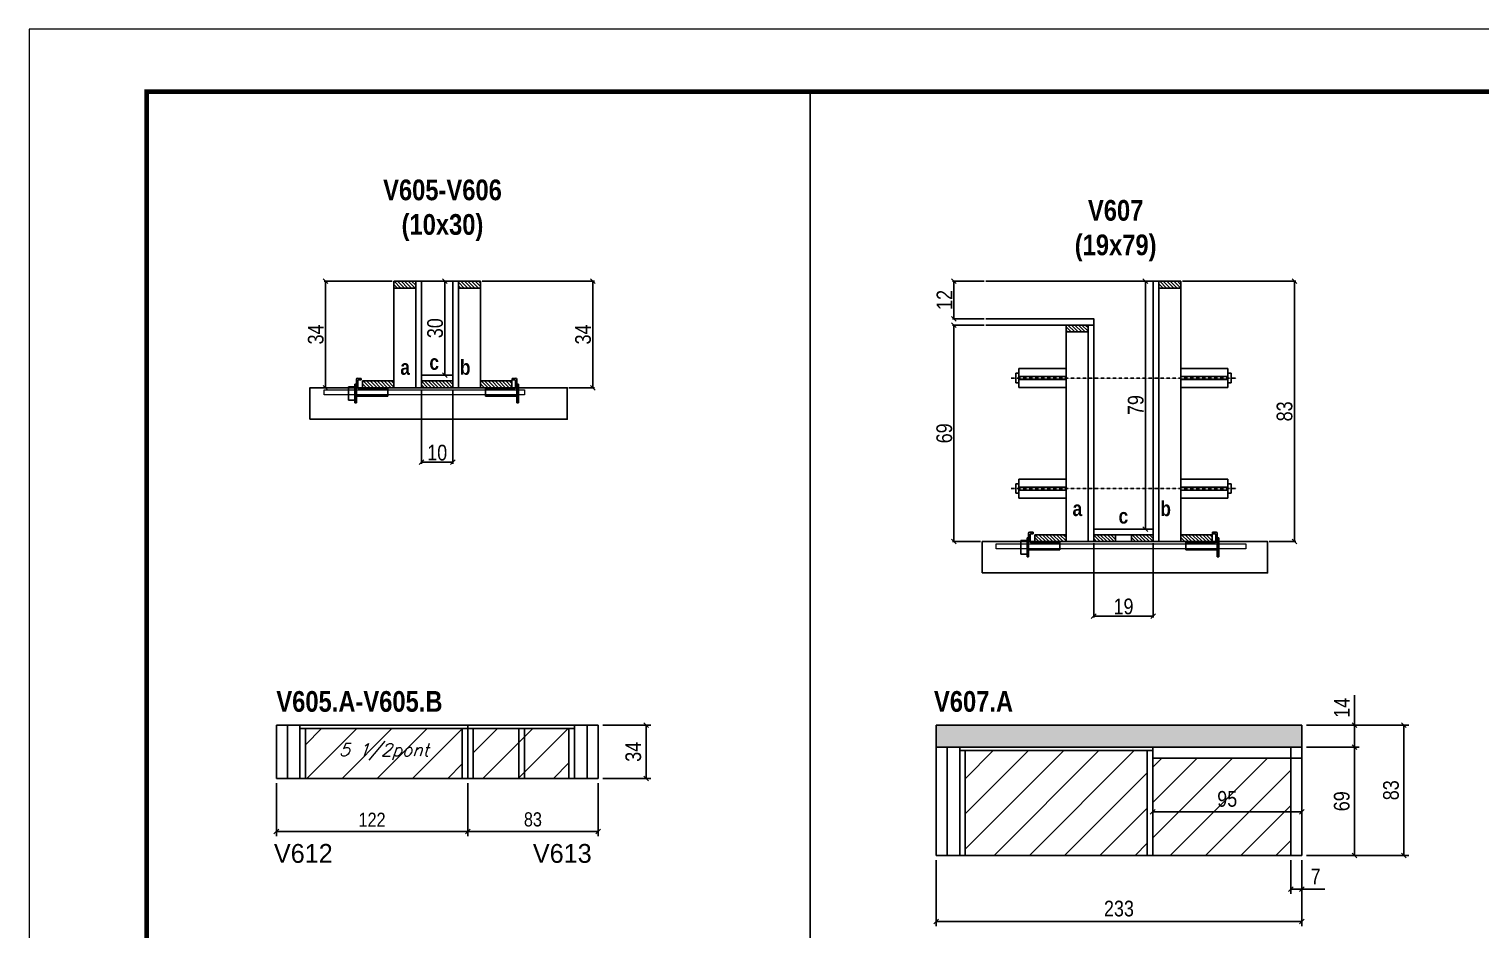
# Model space of a CAD drawing. Extents: x 13154 to 22413, y 1253 to 30260.
# Drawn here: x 14753 to 15678, y 26998 to 27572 of the extents above; entities that cross this region are included whole.
import ezdxf

# ---------------------------------------------------------------- set-up
doc = ezdxf.new("R2010")
doc.units = 0
doc.linetypes.add('DASHED', pattern=[0.75, 0.5, -0.25])
doc.linetypes.add('HIDDEN', pattern=[0.375, 0.25, -0.125])
for name, color, linetype in [('5', 5, 'Continuous'), ('barrote', 251, 'Continuous'), ('COTA', 241, 'Continuous'), ('detalhes', 4, 'Continuous'), ('NOMENCLATURA', 7, 'Continuous'), ('Painéis', 200, 'Continuous'), ('presilha', 1, 'Continuous'), ('SARR_2.2x10', 60, 'Continuous'), ('SARR_2.2x7', 40, 'Continuous'), ('SARR_3.5x7', 81, 'Continuous'), ('TENSOR', 3, 'Continuous'), ('texto', 7, 'Continuous')]:
    doc.layers.add(name, color=color, linetype=linetype)
for name, color, linetype, lineweight in [('CONCRETO', 251, 'Continuous', 25), ('Folhas', 255, 'Continuous', 9), ('Hachura', 251, 'Continuous', 9), ('SARRAFO DE PRESSAO', 251, 'DASHED', 9), ('SCO-___-LAJ', 2, 'Continuous', 0)]:
    doc.layers.add(name, color=color, linetype=linetype, lineweight=lineweight)
doc.styles.add('COTA TECNICA', font='techl___.ttf', dxfattribs={"height": 10})
doc.styles.add('COTA TECNICA 2X', font='techl___.ttf', dxfattribs={"height": 10})
doc.styles.add('COTA TECNICA-50', font='techl___.ttf', dxfattribs={"height": 9})
doc.styles.add('Romans', font='romans.shx')
doc.styles.add('ROMAS860', font='ROMAS860.SHX')
doc.styles.add('TECNICA', font='techb___.ttf', dxfattribs={"height": 10})
doc.dimstyles.new('COTA PAINEL-50', dxfattribs={"dimtxt": 9, "dimasz": 3, "dimexe": 3, "dimexo": 3, "dimgap": 3, "dimtad": 1, "dimdec": 1, "dimzin": 12, "dimdsep": 46, "dimtxsty": 'COTA TECNICA-50', "dimblk1": 'OBLIQUE', "dimblk2": 'OBLIQUE', "dimsah": 1, "dimcen": 0.9, "dimclrd": 4, "dimclre": 4, "dimclrt": 240, "dimadec": 1, "dimazin": 3, "dimtfac": 1, "dimtdec": 1, "dimtmove": 0, "dimatfit": 3, "dimfxl": 1, "dimtolj": 1, "dimtzin": 12, "dimarcsym": 0})
doc.dimstyles.new('PAINEL', dxfattribs={"dimtxt": 10, "dimasz": 3, "dimexe": 3, "dimexo": 3, "dimgap": 3, "dimtad": 1, "dimdec": 1, "dimzin": 12, "dimdsep": 46, "dimtxsty": 'COTA TECNICA', "dimblk1": 'OBLIQUE', "dimblk2": 'OBLIQUE', "dimsah": 1, "dimcen": 0.9, "dimclrd": 4, "dimclre": 4, "dimclrt": 240, "dimadec": 1, "dimazin": 3, "dimtfac": 1, "dimtdec": 1, "dimtmove": 0, "dimatfit": 3, "dimfxl": 1, "dimtolj": 1, "dimtzin": 12, "dimarcsym": 0})
doc.dimstyles.new('SECAO', dxfattribs={"dimscale": 0.333333, "dimtxt": 5, "dimasz": 9, "dimexe": 3, "dimexo": 3, "dimgap": 3, "dimtad": 1, "dimdec": 1, "dimlfac": 0.5, "dimzin": 12, "dimdsep": 46, "dimtxsty": 'COTA TECNICA 2X', "dimblk1": 'OBLIQUE', "dimblk2": 'OBLIQUE', "dimsah": 1, "dimcen": 0.9, "dimclrd": 4, "dimclre": 4, "dimclrt": 240, "dimadec": 1, "dimazin": 3, "dimtfac": 1, "dimtdec": 1, "dimtmove": 0, "dimatfit": 3, "dimfxl": 1, "dimtolj": 1, "dimtzin": 12, "dimarcsym": 0})
pattern_1 = [(135, (48666.9003, -96266.7768), (-1.122532015, -1.122532015), [])]

# ---------------------------------------------------------------- blocks, each defined once
blk = doc.blocks.new('9999999999')
at = {"layer": 'Folhas'}
blk.add_lwpolyline([(98138.98, 34190.21), (99623.98, 34190.21), (99623.98, 35240.21), (98138.98, 35240.21)], close=True, dxfattribs=at)
at = {"layer": 'Folhas', "color": 30, "const_width": 3}
blk.add_lwpolyline([(98213.98, 34230.21), (99583.98, 34230.21), (99583.98, 35200.21), (98213.98, 35200.21)], close=True, dxfattribs=at)
blk = doc.blocks.new('_Oblique')
at = {"color": 0, "linetype": 'ByBlock', "lineweight": -2}
blk.add_line((-0.5, -0.5), (0.5, 0.5), dxfattribs=at)
blk = doc.blocks.new('*D140')
at = {"layer": 'COTA', "color": 4, "lineweight": -2, "transparency": 16777216}
for p, q in [((15002.98, 27342.39), (15002.98, 27294.92)), ((15022.98, 27342.39), (15022.98, 27294.92)), ((15022.98, 27295.92), (15002.98, 27295.92))]:
    blk.add_line(p, q, dxfattribs=at)
at = {"layer": 'Defpoints', "color": 0, "transparency": 16777216}
for p in [(15002.98, 27343.39), (15022.98, 27343.39), (15002.98, 27295.92)]:
    blk.add_point(p, dxfattribs=at)
at = {"layer": 'COTA', "color": 4, "lineweight": -2, "transparency": 16777216, "xscale": 3, "yscale": 3, "zscale": 3, "rotation": 180}
blk.add_blockref('_Oblique', (15002.98, 27295.92), dxfattribs=at)
at = {"layer": 'COTA', "color": 4, "lineweight": -2, "transparency": 16777216, "xscale": 3, "yscale": 3, "zscale": 3}
blk.add_blockref('_Oblique', (15022.98, 27295.92), dxfattribs=at)
at = {"layer": 'COTA', "color": 240, "transparency": 16777216, "insert": (15012.98, 27302.02), "char_height": 10, "attachment_point": 5, "style": 'COTA TECNICA 2X'}
blk.add_mtext('\\A1;10', dxfattribs=at)
blk = doc.blocks.new('PRESILHA METÁLICA 1')
at = {"layer": 'presilha'}
for p, q in [((6, 15.5), (7.5, 15.5)), ((6, -2.5), (6, 15.5)), ((7.5, 10.6), (7.5, 19.9)), ((7.5, 15.5), (7.5, -2.5)), ((12, 21), (8.6, 21)), ((9, 11.6), (9, 18.9)), ((12, 19.5), (9.6, 19.5)), ((12, 21), (12, 19.5)), ((0, 13), (6, 13)), ((0, 13), (0, 0)), ((6, 0), (0, 0)), ((6, 13), (6, 0)), ((37.5, 4.1), (7.5, 4.1)), ((37.5, 11), (9.6, 11)), ((37.5, 11), (37.5, 4.1)), ((7.5, -2.5), (6, -2.5))]:
    blk.add_line(p, q, dxfattribs=at)
for centre, radius, start, end in [((8.6, 19.9), 1.14, 90, 180), ((9.6, 18.9), 0.57, 90, 180), ((9.6, 11.6), 0.57, 180, 270)]:
    blk.add_arc(centre, radius, start, end, dxfattribs=at)
blk = doc.blocks.new('PRESILHA METÁLICA 2')
at = {"layer": 'presilha'}
for p, q in [((-5.2, 23.5), (-5.2, 22)), ((-5.2, 23.5), (-1.9, 23.5)), ((-5.2, 22), (-2.8, 22)), ((-2.2, 14.1), (-2.2, 21.4)), ((0.8, 18), (-0.8, 18)), ((-0.8, 18), (-0.8, 0)), ((-0.8, 14.6), (-0.8, 22.4)), ((0.8, 0), (0.8, 18)), ((-30.8, 13.5), (-30.8, 6.6)), ((-30.8, 13.5), (-2.8, 13.5)), ((-30.8, 6.6), (-0.8, 6.6)), ((-0.8, 0), (0.8, 0))]:
    blk.add_line(p, q, dxfattribs=at)
for centre, radius, start, end in [((-2.8, 21.4), 0.57, 0, 90), ((-2.8, 14.1), 0.57, 270, 0), ((-1.9, 22.4), 1.14, 0, 90)]:
    blk.add_arc(centre, radius, start, end, dxfattribs=at)
blk = doc.blocks.new('*D141')
at = {"layer": 'COTA', "color": 4, "lineweight": -2, "transparency": 16777216}
for p, q in [((15041.58, 27411.39), (15113.2, 27411.39)), ((15112.2, 27343.39), (15112.2, 27411.39)), ((15096.84, 27343.39), (15113.2, 27343.39))]:
    blk.add_line(p, q, dxfattribs=at)
at = {"layer": 'Defpoints', "color": 0, "transparency": 16777216}
for p in [(15040.58, 27411.39), (15112.2, 27411.39), (15095.84, 27343.39)]:
    blk.add_point(p, dxfattribs=at)
at = {"layer": 'COTA', "color": 4, "lineweight": -2, "transparency": 16777216, "xscale": 3, "yscale": 3, "zscale": 3}
for p, rotation in [((15112.2, 27411.39), 90), ((15112.2, 27343.39), 270)]:
    blk.add_blockref('_Oblique', p, dxfattribs=dict(at, rotation=rotation))
at = {"layer": 'COTA', "color": 240, "transparency": 16777216, "insert": (15105.98, 27377.39), "char_height": 10, "attachment_point": 5, "rotation": 90, "style": 'COTA TECNICA 2X'}
blk.add_mtext('\\A1;34', dxfattribs=at)
blk = doc.blocks.new('*D142')
at = {"layer": 'COTA', "color": 4, "lineweight": -2, "transparency": 16777216}
for p, q in [((15021.98, 27411.39), (15016.91, 27411.39)), ((15017.91, 27351.39), (15017.91, 27411.39)), ((15021.98, 27351.39), (15016.91, 27351.39))]:
    blk.add_line(p, q, dxfattribs=at)
at = {"layer": 'Defpoints', "color": 0, "transparency": 16777216}
for p in [(15017.91, 27411.39), (15022.98, 27411.39), (15022.98, 27351.39)]:
    blk.add_point(p, dxfattribs=at)
at = {"layer": 'COTA', "color": 4, "lineweight": -2, "transparency": 16777216, "xscale": 3, "yscale": 3, "zscale": 3}
for p, rotation in [((15017.91, 27411.39), 90), ((15017.91, 27351.39), 270)]:
    blk.add_blockref('_Oblique', p, dxfattribs=dict(at, rotation=rotation))
at = {"layer": 'COTA', "color": 240, "transparency": 16777216, "insert": (15011.69, 27381.39), "char_height": 10, "attachment_point": 5, "rotation": 90, "style": 'COTA TECNICA 2X'}
blk.add_mtext('\\A1;30', dxfattribs=at)
blk = doc.blocks.new('*D143')
at = {"layer": 'COTA', "color": 4, "linetype": 'ByBlock', "lineweight": -2, "transparency": 16777216}
for p, q in [((14910.49, 27091.42), (14910.49, 27057.59)), ((15032.49, 27091.42), (15032.49, 27057.59)), ((14910.49, 27060.59), (15032.49, 27060.59))]:
    blk.add_line(p, q, dxfattribs=at)
at = {"layer": 'Defpoints', "color": 0, "linetype": 'ByBlock', "transparency": 16777216}
for p in [(14910.49, 27094.42), (15032.49, 27094.42), (15032.49, 27060.59)]:
    blk.add_point(p, dxfattribs=at)
at = {"layer": 'COTA', "color": 4, "linetype": 'ByBlock', "lineweight": -2, "transparency": 16777216, "xscale": 3, "yscale": 3, "zscale": 3, "rotation": 180}
blk.add_blockref('_Oblique', (14910.49, 27060.59), dxfattribs=at)
at = {"layer": 'COTA', "color": 4, "linetype": 'ByBlock', "lineweight": -2, "transparency": 16777216, "xscale": 3, "yscale": 3, "zscale": 3}
blk.add_blockref('_Oblique', (15032.49, 27060.59), dxfattribs=at)
at = {"layer": 'COTA', "color": 240, "linetype": 'ByBlock', "transparency": 16777216, "insert": (14971.49, 27068.14), "char_height": 9, "attachment_point": 5, "style": 'COTA TECNICA-50'}
blk.add_mtext('\\A1;122', dxfattribs=at)
blk = doc.blocks.new('*D144')
at = {"layer": 'COTA', "color": 4, "linetype": 'ByBlock', "lineweight": -2, "transparency": 16777216}
for p, q in [((15032.49, 27091.42), (15032.49, 27057.59)), ((15115.49, 27091.42), (15115.49, 27057.59)), ((15032.49, 27060.59), (15115.49, 27060.59))]:
    blk.add_line(p, q, dxfattribs=at)
at = {"layer": 'Defpoints', "color": 0, "linetype": 'ByBlock', "transparency": 16777216}
for p in [(15032.49, 27094.42), (15115.49, 27094.42), (15115.49, 27060.59)]:
    blk.add_point(p, dxfattribs=at)
at = {"layer": 'COTA', "color": 4, "linetype": 'ByBlock', "lineweight": -2, "transparency": 16777216, "xscale": 3, "yscale": 3, "zscale": 3, "rotation": 180}
blk.add_blockref('_Oblique', (15032.49, 27060.59), dxfattribs=at)
at = {"layer": 'COTA', "color": 4, "linetype": 'ByBlock', "lineweight": -2, "transparency": 16777216, "xscale": 3, "yscale": 3, "zscale": 3}
blk.add_blockref('_Oblique', (15115.49, 27060.59), dxfattribs=at)
at = {"layer": 'COTA', "color": 240, "linetype": 'ByBlock', "transparency": 16777216, "insert": (15073.99, 27068.31), "char_height": 9, "attachment_point": 5, "style": 'COTA TECNICA-50'}
blk.add_mtext('\\A1;83', dxfattribs=at)
blk = doc.blocks.new('*D145')
at = {"layer": 'COTA', "color": 4, "linetype": 'ByBlock', "lineweight": -2, "transparency": 16777216}
for p, q in [((15118.49, 27128.42), (15149.22, 27128.42)), ((15146.22, 27128.42), (15146.22, 27094.42)), ((15118.49, 27094.42), (15149.22, 27094.42))]:
    blk.add_line(p, q, dxfattribs=at)
at = {"layer": 'Defpoints', "color": 0, "linetype": 'ByBlock', "transparency": 16777216}
for p in [(15115.49, 27128.42), (15115.49, 27094.42), (15146.22, 27094.42)]:
    blk.add_point(p, dxfattribs=at)
at = {"layer": 'COTA', "color": 4, "linetype": 'ByBlock', "lineweight": -2, "transparency": 16777216, "xscale": 3, "yscale": 3, "zscale": 3}
for p, rotation in [((15146.22, 27128.42), 90), ((15146.22, 27094.42), 270)]:
    blk.add_blockref('_Oblique', p, dxfattribs=dict(at, rotation=rotation))
at = {"layer": 'COTA', "color": 240, "linetype": 'ByBlock', "transparency": 16777216, "insert": (15138, 27111.42), "char_height": 10, "attachment_point": 5, "rotation": 90, "style": 'COTA TECNICA'}
blk.add_mtext('\\A1;34', dxfattribs=at)
blk = doc.blocks.new('*D146')
at = {"layer": 'COTA', "color": 4, "lineweight": -2, "transparency": 16777216}
for p, q in [((14984.38, 27411.39), (14940.86, 27411.39)), ((14941.86, 27343.39), (14941.86, 27411.39)), ((14955.52, 27343.39), (14940.86, 27343.39))]:
    blk.add_line(p, q, dxfattribs=at)
at = {"layer": 'Defpoints', "color": 0, "transparency": 16777216}
for p in [(14941.86, 27411.39), (14985.38, 27411.39), (14956.52, 27343.39)]:
    blk.add_point(p, dxfattribs=at)
at = {"layer": 'COTA', "color": 4, "lineweight": -2, "transparency": 16777216, "xscale": 3, "yscale": 3, "zscale": 3}
for p, rotation in [((14941.86, 27411.39), 90), ((14941.86, 27343.39), 270)]:
    blk.add_blockref('_Oblique', p, dxfattribs=dict(at, rotation=rotation))
at = {"layer": 'COTA', "color": 240, "transparency": 16777216, "insert": (14935.65, 27377.39), "char_height": 10, "attachment_point": 5, "rotation": 90, "style": 'COTA TECNICA 2X'}
blk.add_mtext('\\A1;34', dxfattribs=at)
blk = doc.blocks.new('*D151')
at = {"layer": 'COTA', "color": 4, "lineweight": -2, "transparency": 16777216}
for p, q in [((15431.36, 27244.39), (15431.36, 27196.92)), ((15469.36, 27244.39), (15469.36, 27196.92)), ((15469.36, 27197.92), (15431.36, 27197.92))]:
    blk.add_line(p, q, dxfattribs=at)
at = {"layer": 'Defpoints', "color": 0, "transparency": 16777216}
for p in [(15431.36, 27245.39), (15469.36, 27245.39), (15431.36, 27197.92)]:
    blk.add_point(p, dxfattribs=at)
at = {"layer": 'COTA', "color": 4, "lineweight": -2, "transparency": 16777216, "xscale": 3, "yscale": 3, "zscale": 3, "rotation": 180}
blk.add_blockref('_Oblique', (15431.36, 27197.92), dxfattribs=at)
at = {"layer": 'COTA', "color": 4, "lineweight": -2, "transparency": 16777216, "xscale": 3, "yscale": 3, "zscale": 3}
blk.add_blockref('_Oblique', (15469.36, 27197.92), dxfattribs=at)
at = {"layer": 'COTA', "color": 240, "transparency": 16777216, "insert": (15450.36, 27204.01), "char_height": 10, "attachment_point": 5, "style": 'COTA TECNICA 2X'}
blk.add_mtext('\\A1;19', dxfattribs=at)
blk = doc.blocks.new('*D152')
at = {"layer": 'COTA', "color": 4, "lineweight": -2, "transparency": 16777216}
for p, q in [((15361.66, 27383.39), (15341.31, 27383.39)), ((15342.31, 27383.39), (15342.31, 27245.39)), ((15359.31, 27245.39), (15341.31, 27245.39))]:
    blk.add_line(p, q, dxfattribs=at)
at = {"layer": 'Defpoints', "color": 0, "transparency": 16777216}
for p in [(15362.66, 27383.39), (15342.31, 27245.39), (15360.31, 27245.39, 0)]:
    blk.add_point(p, dxfattribs=at)
at = {"layer": 'COTA', "color": 4, "lineweight": -2, "transparency": 16777216, "xscale": 3, "yscale": 3, "zscale": 3}
for p, rotation in [((15342.31, 27383.39), 90), ((15342.31, 27245.39), 270)]:
    blk.add_blockref('_Oblique', p, dxfattribs=dict(at, rotation=rotation))
at = {"layer": 'COTA', "color": 240, "transparency": 16777216, "insert": (15336.18, 27314.39), "char_height": 10, "attachment_point": 5, "rotation": 90, "style": 'COTA TECNICA 2X'}
blk.add_mtext('\\A1;69', dxfattribs=at)
blk = doc.blocks.new('*D153')
at = {"layer": 'COTA', "color": 4, "lineweight": -2, "transparency": 16777216}
for p, q in [((15361.66, 27411.39), (15341.31, 27411.39)), ((15342.31, 27387.39), (15342.31, 27411.39)), ((15361.66, 27387.39), (15341.31, 27387.39))]:
    blk.add_line(p, q, dxfattribs=at)
at = {"layer": 'Defpoints', "color": 0, "transparency": 16777216}
for p in [(15342.31, 27411.39), (15362.66, 27411.39), (15362.66, 27387.39)]:
    blk.add_point(p, dxfattribs=at)
at = {"layer": 'COTA', "color": 4, "lineweight": -2, "transparency": 16777216, "xscale": 3, "yscale": 3, "zscale": 3}
for p, rotation in [((15342.31, 27411.39), 90), ((15342.31, 27387.39), 270)]:
    blk.add_blockref('_Oblique', p, dxfattribs=dict(at, rotation=rotation))
at = {"layer": 'COTA', "color": 240, "transparency": 16777216, "insert": (15336.26, 27399.39), "char_height": 10, "attachment_point": 5, "rotation": 90, "style": 'COTA TECNICA 2X'}
blk.add_mtext('\\A1;12', dxfattribs=at)
blk = doc.blocks.new('*D154')
at = {"layer": 'COTA', "color": 4, "lineweight": -2, "transparency": 16777216}
for p, q in [((15487.96, 27411.39), (15560.28, 27411.39)), ((15559.28, 27411.39), (15559.28, 27245.39)), ((15543.22, 27245.39), (15560.28, 27245.39))]:
    blk.add_line(p, q, dxfattribs=at)
at = {"layer": 'Defpoints', "color": 0, "transparency": 16777216}
for p in [(15486.96, 27411.39), (15542.22, 27245.39, 0), (15559.28, 27245.39)]:
    blk.add_point(p, dxfattribs=at)
at = {"layer": 'COTA', "color": 4, "lineweight": -2, "transparency": 16777216, "xscale": 3, "yscale": 3, "zscale": 3}
for p, rotation in [((15559.28, 27411.39), 90), ((15559.28, 27245.39), 270)]:
    blk.add_blockref('_Oblique', p, dxfattribs=dict(at, rotation=rotation))
at = {"layer": 'COTA', "color": 240, "transparency": 16777216, "insert": (15553.04, 27328.39), "char_height": 10, "attachment_point": 5, "rotation": 90, "style": 'COTA TECNICA 2X'}
blk.add_mtext('\\A1;83', dxfattribs=at)
blk = doc.blocks.new('*D163')
at = {"layer": 'COTA', "color": 4, "lineweight": -2, "transparency": 16777216}
for p, q in [((15468.36, 27411.39), (15463.29, 27411.39)), ((15464.29, 27253.39), (15464.29, 27411.39)), ((15468.36, 27253.39), (15463.29, 27253.39))]:
    blk.add_line(p, q, dxfattribs=at)
at = {"layer": 'Defpoints', "color": 0, "transparency": 16777216}
for p in [(15464.29, 27411.39), (15469.36, 27411.39), (15469.36, 27253.39)]:
    blk.add_point(p, dxfattribs=at)
at = {"layer": 'COTA', "color": 4, "lineweight": -2, "transparency": 16777216, "xscale": 3, "yscale": 3, "zscale": 3}
for p, rotation in [((15464.29, 27411.39), 90), ((15464.29, 27253.39), 270)]:
    blk.add_blockref('_Oblique', p, dxfattribs=dict(at, rotation=rotation))
at = {"layer": 'COTA', "color": 240, "transparency": 16777216, "insert": (15458.19, 27332.39), "char_height": 10, "attachment_point": 5, "rotation": 90, "style": 'COTA TECNICA 2X'}
blk.add_mtext('\\A1;79', dxfattribs=at)
blk = doc.blocks.new('*D155')
at = {"layer": 'COTA', "color": 4, "linetype": 'ByBlock', "lineweight": -2, "transparency": 16777216}
for p, q in [((15330.96, 27042.42), (15330.96, 27000.26)), ((15563.96, 27042.42), (15563.96, 27000.26)), ((15330.96, 27003.26), (15563.96, 27003.26))]:
    blk.add_line(p, q, dxfattribs=at)
at = {"layer": 'Defpoints', "color": 0, "linetype": 'ByBlock', "transparency": 16777216}
for p in [(15330.96, 27045.42), (15563.96, 27045.42), (15563.96, 27003.26)]:
    blk.add_point(p, dxfattribs=at)
at = {"layer": 'COTA', "color": 4, "linetype": 'ByBlock', "lineweight": -2, "transparency": 16777216, "xscale": 3, "yscale": 3, "zscale": 3, "rotation": 180}
blk.add_blockref('_Oblique', (15330.96, 27003.26), dxfattribs=at)
at = {"layer": 'COTA', "color": 4, "linetype": 'ByBlock', "lineweight": -2, "transparency": 16777216, "xscale": 3, "yscale": 3, "zscale": 3}
blk.add_blockref('_Oblique', (15563.96, 27003.26), dxfattribs=at)
at = {"layer": 'COTA', "color": 240, "linetype": 'ByBlock', "transparency": 16777216, "insert": (15447.46, 27011.48), "char_height": 10, "attachment_point": 5, "style": 'COTA TECNICA'}
blk.add_mtext('\\A1;233', dxfattribs=at)
blk = doc.blocks.new('*D156')
at = {"layer": 'COTA', "color": 4, "lineweight": -2, "transparency": 16777216}
for p, q in [((15566.96, 27114.42), (15600.61, 27114.42)), ((15597.61, 27114.42), (15597.61, 27045.42)), ((15566.96, 27045.42), (15600.61, 27045.42))]:
    blk.add_line(p, q, dxfattribs=at)
at = {"layer": 'Defpoints', "color": 0, "transparency": 16777216}
for p in [(15563.96, 27114.42), (15563.96, 27045.42), (15597.61, 27045.42)]:
    blk.add_point(p, dxfattribs=at)
at = {"layer": 'COTA', "color": 4, "lineweight": -2, "transparency": 16777216, "xscale": 3, "yscale": 3, "zscale": 3}
for p, rotation in [((15597.61, 27114.42), 90), ((15597.61, 27045.42), 270)]:
    blk.add_blockref('_Oblique', p, dxfattribs=dict(at, rotation=rotation))
at = {"layer": 'COTA', "color": 240, "transparency": 16777216, "insert": (15589.48, 27079.92), "char_height": 10, "attachment_point": 5, "rotation": 90, "style": 'COTA TECNICA'}
blk.add_mtext('\\A1;69', dxfattribs=at)
blk = doc.blocks.new('*D157')
at = {"layer": 'COTA', "color": 4, "lineweight": -2, "transparency": 16777216}
for p, q in [((15597.61, 27128.42), (15597.61, 27147.53)), ((15566.96, 27128.42), (15600.61, 27128.42)), ((15597.61, 27114.42), (15597.61, 27128.42)), ((15566.96, 27114.42), (15600.61, 27114.42))]:
    blk.add_line(p, q, dxfattribs=at)
at = {"layer": 'Defpoints', "color": 0, "transparency": 16777216}
for p in [(15563.96, 27128.42), (15597.61, 27128.42), (15563.96, 27114.42)]:
    blk.add_point(p, dxfattribs=at)
at = {"layer": 'COTA', "color": 4, "lineweight": -2, "transparency": 16777216, "xscale": 3, "yscale": 3, "zscale": 3}
for p, rotation in [((15597.61, 27128.42), 90), ((15597.61, 27114.42), 270)]:
    blk.add_blockref('_Oblique', p, dxfattribs=dict(at, rotation=rotation))
at = {"layer": 'COTA', "color": 240, "transparency": 16777216, "insert": (15589.54, 27139.48), "char_height": 10, "attachment_point": 5, "rotation": 90, "style": 'COTA TECNICA'}
blk.add_mtext('\\A1;14', dxfattribs=at)
blk = doc.blocks.new('*D158')
at = {"layer": 'COTA', "color": 4, "lineweight": -2, "transparency": 16777216}
for p, q in [((15566.96, 27128.42), (15632.11, 27128.42)), ((15629.11, 27045.42), (15629.11, 27128.42)), ((15566.96, 27045.42), (15632.11, 27045.42))]:
    blk.add_line(p, q, dxfattribs=at)
at = {"layer": 'Defpoints', "color": 0, "transparency": 16777216}
for p in [(15563.96, 27128.42), (15629.11, 27128.42), (15563.96, 27045.42)]:
    blk.add_point(p, dxfattribs=at)
at = {"layer": 'COTA', "color": 4, "lineweight": -2, "transparency": 16777216, "xscale": 3, "yscale": 3, "zscale": 3}
for p, rotation in [((15629.11, 27128.42), 90), ((15629.11, 27045.42), 270)]:
    blk.add_blockref('_Oblique', p, dxfattribs=dict(at, rotation=rotation))
at = {"layer": 'COTA', "color": 240, "transparency": 16777216, "insert": (15620.87, 27086.92), "char_height": 10, "attachment_point": 5, "rotation": 90, "style": 'COTA TECNICA'}
blk.add_mtext('\\A1;83', dxfattribs=at)
blk = doc.blocks.new('*D150')
at = {"layer": 'COTA', "color": 4, "lineweight": -2, "transparency": 16777216}
blk.add_line((15468.96, 27073.23), (15563.96, 27073.23), dxfattribs=at)
at = {"layer": 'Defpoints', "color": 0, "transparency": 16777216}
for p in [(15468.96, 27073.23), (15563.96, 27073.23), (15563.96, 27073.23)]:
    blk.add_point(p, dxfattribs=at)
at = {"layer": 'COTA', "color": 4, "lineweight": -2, "transparency": 16777216, "xscale": 3, "yscale": 3, "zscale": 3, "rotation": 180}
blk.add_blockref('_Oblique', (15468.96, 27073.23), dxfattribs=at)
at = {"layer": 'COTA', "color": 4, "lineweight": -2, "transparency": 16777216, "xscale": 3, "yscale": 3, "zscale": 3}
blk.add_blockref('_Oblique', (15563.96, 27073.23), dxfattribs=at)
at = {"layer": 'COTA', "color": 240, "transparency": 16777216, "insert": (15516.46, 27081.37), "char_height": 10, "attachment_point": 5, "style": 'COTA TECNICA'}
blk.add_mtext('\\A1;95', dxfattribs=at)
blk = doc.blocks.new('*D159')
at = {"layer": 'COTA', "color": 4, "lineweight": -2, "transparency": 16777216}
for p, q in [((15556.96, 27042.42), (15556.96, 27020.94)), ((15563.96, 27042.42), (15563.96, 27020.94)), ((15556.96, 27023.94), (15563.96, 27023.94)), ((15563.96, 27023.94), (15578.69, 27023.94))]:
    blk.add_line(p, q, dxfattribs=at)
at = {"layer": 'Defpoints', "color": 0, "transparency": 16777216}
for p in [(15556.96, 27045.42), (15563.96, 27045.42), (15563.96, 27023.94)]:
    blk.add_point(p, dxfattribs=at)
at = {"layer": 'COTA', "color": 4, "lineweight": -2, "transparency": 16777216, "xscale": 3, "yscale": 3, "zscale": 3, "rotation": 180}
blk.add_blockref('_Oblique', (15556.96, 27023.94), dxfattribs=at)
at = {"layer": 'COTA', "color": 4, "lineweight": -2, "transparency": 16777216, "xscale": 3, "yscale": 3, "zscale": 3}
blk.add_blockref('_Oblique', (15563.96, 27023.94), dxfattribs=at)
at = {"layer": 'COTA', "color": 240, "transparency": 16777216, "insert": (15572.82, 27032.01), "char_height": 10, "attachment_point": 5, "style": 'COTA TECNICA'}
blk.add_mtext('\\A1;7', dxfattribs=at)

msp = doc.modelspace()

# ---------------------------------------------------------------- hatches: boundary and pattern name
at = {"layer": 'COTA'}
h = msp.add_hatch(dxfattribs=at)
h.set_pattern_fill('AR-CONC', color=256, scale=0.03)
h.set_pattern_definition([(50, (-2008.226, 0), (5.4655401, -0.47817257), [0.5715, -6.2865]), (355, (-2008.226, 0), (-1.0573026, 5.7317054), [0.4572, -5.0292175]), (100.451445, (-2007.7705, -0.04), (4.4082374, 5.2535326), [0.4857003, -5.3427073]), (46.1842, (-2008.226, 1.524), (8.1323712, -1.2612698), [0.85725, -9.42975]), (96.635558, (-2007.548, 1.419), (7.122124, 7.4227837), [0.7285507, -8.0140682]), (351.18415, (-2008.226, 1.524), (7.122124, 7.4227837), [0.685799, -7.543792]), (21, (-2007.464, 1.143), (4.54843174, -3.06795595), [0.5715, -6.2865]), (326, (-2007.464, 1.143), (1.85406085, 5.525639), [0.4572, -5.0292]), (71.451445, (-2007.085, 0.8873), (6.4024926, 2.4576831), [0.4857003, -5.3426981]), (37.5, (-2008.226, 0), (0.0926581, 2.53665117), [0, -4.96824, 0, -5.1054, 0, -5.04825]), (7.5, (-2008.226, 0), (2.00458988, 3.00541724), [0, -2.91084, 0, -4.85394, 0, -1.92405]), (327.5, (-2009.9252, 0), (4.06771786, -0.17186232), [0, -1.905, 0, -5.9436, 0, -7.8867]), (317.5, (-2010.687, 0), (4.44387544, 0.76279473), [0, -2.4765, 0, -3.94716, 0, -5.6007])])
h.paths.add_polyline_path([(15563.96, 27114.42), (15563.96, 27128.42), (15330.96, 27128.42), (15330.96, 27114.42)])
at = {"layer": 'Hachura', "linetype": 'ByBlock'}
h = msp.add_hatch(dxfattribs=at)
h.set_pattern_fill('ANSI31', color=256, scale=5)
h.set_pattern_definition([(45, (-116723.827, -6539.837), (-11.2253202, 11.2253202), [])])
h.paths.add_polyline_path([(15028.99, 27126.22), (14928.99, 27126.22), (14928.99, 27094.42), (15028.99, 27094.42)])
h.paths.add_polyline_path([(15035.99, 27094.42), (15065.05, 27094.42), (15065.05, 27126.22), (15035.99, 27126.22)])
h.paths.add_polyline_path([(15068.55, 27126.22), (15068.55, 27094.42), (15096.99, 27094.42), (15096.99, 27126.22)])
h.paths.add_polyline_path([(15068.55, 27126.22), (15065.05, 27126.22), (15065.05, 27094.42), (15068.55, 27094.42)])
h = msp.add_hatch(dxfattribs=at)
h.set_pattern_fill('ANSI31', color=256, scale=5)
h.set_pattern_definition([(45, (-429.726, 0), (-11.22532, 11.22532), [])])
h.paths.add_polyline_path([(15465.46, 27112.22), (15349.46, 27112.22), (15349.46, 27045.42), (15465.46, 27045.42)])
h.paths.add_polyline_path([(15556.96, 27045.42), (15556.96, 27107.42), (15468.96, 27107.42), (15468.96, 27045.42)])
at = {"layer": 'SARR_2.2x10'}
h = msp.add_hatch(dxfattribs=at)
h.set_pattern_fill('ANSI31', color=256, scale=0.5, angle=90)
h.set_pattern_definition([(135, (48158.9223, -96168.7768), (-1.122532015, -1.122532015), [])])
h.paths.add_polyline_path([(14965.38, 27347.79), (14965.38, 27343.39), (14985.38, 27343.39), (14985.38, 27347.79)])
h = msp.add_hatch(dxfattribs=at)
h.set_pattern_fill('ANSI31', color=256, scale=0.5, angle=90)
h.set_pattern_definition([(135, (48234.1223, -96168.7768), (-1.122532015, -1.122532015), [])])
h.paths.add_polyline_path([(15040.58, 27347.79), (15040.58, 27343.39), (15060.58, 27343.39), (15060.58, 27347.79)])
h = msp.add_hatch(dxfattribs=at)
h.set_pattern_fill('ANSI31', color=256, scale=0.5, angle=90)
h.set_pattern_definition([(135, (48587.3003, -96266.7768), (-1.122532015, -1.122532015), [])])
h.paths.add_polyline_path([(15393.76, 27249.79), (15393.76, 27245.39), (15413.76, 27245.39), (15413.76, 27249.79)])
h = msp.add_hatch(dxfattribs=at)
h.set_pattern_fill('ANSI31', color=256, scale=0.5, angle=90)
h.set_pattern_definition([(135, (48680.5003, -96266.7768), (-1.122532015, -1.122532015), [])])
h.paths.add_polyline_path([(15486.96, 27249.79), (15486.96, 27245.39), (15506.96, 27245.39), (15506.96, 27249.79)])
at = {"layer": 'SARR_2.2x7'}
h = msp.add_hatch(dxfattribs=at)
h.set_pattern_fill('ANSI31', color=256, scale=0.5, angle=90)
h.set_pattern_definition([(135, (48162.9223, -96105.1768), (-1.122532015, -1.122532015), [])])
h.paths.add_polyline_path([(14999.38, 27411.39), (14999.38, 27406.99), (14985.38, 27406.99), (14985.38, 27411.39)])
h = msp.add_hatch(dxfattribs=at)
h.set_pattern_fill('ANSI31', color=256, scale=0.5, angle=90)
h.set_pattern_definition([(135, (48144.9223, -96105.1768), (-1.122532015, -1.122532015), [])])
h.paths.add_polyline_path([(15026.58, 27411.39), (15026.58, 27406.99), (15040.58, 27406.99), (15040.58, 27411.39)])
h = msp.add_hatch(dxfattribs=at)
h.set_pattern_fill('ANSI31', color=256, scale=0.5, angle=90)
h.set_pattern_definition([(135, (48581.3003, -96105.1768), (-1.122532015, -1.122532015), [])])
h.paths.add_polyline_path([(15472.96, 27411.39), (15472.96, 27406.99), (15486.96, 27406.99), (15486.96, 27411.39)])
h = msp.add_hatch(dxfattribs=at)
h.set_pattern_fill('ANSI31', color=256, scale=0.5, angle=90)
h.set_pattern_definition([(135, (48601.3003, -96133.1768), (-1.122532015, -1.122532015), [])])
h.paths.add_polyline_path([(15427.76, 27383.39), (15427.76, 27378.99), (15413.76, 27378.99), (15413.76, 27383.39)])
h = msp.add_hatch(dxfattribs=at)
h.set_pattern_fill('ANSI31', color=256, scale=0.5, angle=90)
h.set_pattern_definition([(135, (48238.5223, -96168.7768), (-1.122532015, -1.122532015), [])])
h.paths.add_polyline_path([(15002.98, 27347.79), (15002.98, 27343.39), (15022.98, 27343.39), (15022.98, 27347.79)])
h = msp.add_hatch(dxfattribs=at)
h.set_pattern_fill('ANSI31', color=256, scale=0.5, angle=90)
h.set_pattern_definition(pattern_1)
h.paths.add_polyline_path([(15445.36, 27245.39), (15445.36, 27249.79), (15431.36, 27249.79), (15431.36, 27245.39)])
h = msp.add_hatch(dxfattribs=at)
h.set_pattern_fill('ANSI31', color=256, scale=0.5, angle=90)
h.set_pattern_definition(pattern_1)
h.paths.add_polyline_path([(15455.36, 27249.79), (15455.36, 27245.39), (15469.36, 27245.39), (15469.36, 27249.79)])

# ---------------------------------------------------------------- linework, layer by layer
at = {"ltscale": 3}
for p, q in [((15381.76, 27346.62), (15381.76, 27352.62)), ((15383.76, 27352.62), (15381.76, 27352.62)), ((15383.76, 27343.62), (15383.76, 27355.62)), ((15383.76, 27355.62), (15413.76, 27355.62)), ((15516.96, 27355.62), (15486.96, 27355.62)), ((15516.96, 27343.62), (15516.96, 27355.62)), ((15516.96, 27352.62), (15518.96, 27352.62)), ((15518.96, 27346.62), (15518.96, 27352.62)), ((15383.76, 27346.62), (15381.76, 27346.62)), ((15413.76, 27350.62), (15383.76, 27350.62)), ((15413.76, 27348.62), (15383.76, 27348.62)), ((15383.76, 27343.62), (15413.76, 27343.62)), ((15486.96, 27350.62), (15516.96, 27350.62)), ((15486.96, 27348.62), (15516.96, 27348.62)), ((15516.96, 27343.62), (15486.96, 27343.62)), ((15518.96, 27346.62), (15516.96, 27346.62)), ((15381.76, 27282.17), (15381.76, 27276.17)), ((15383.76, 27282.17), (15381.76, 27282.17)), ((15383.76, 27285.17), (15383.76, 27273.17)), ((15383.76, 27285.17), (15413.76, 27285.17)), ((15413.76, 27280.17), (15383.76, 27280.17)), ((15413.76, 27278.17), (15383.76, 27278.17)), ((15516.96, 27285.17), (15486.96, 27285.17)), ((15486.96, 27280.17), (15516.96, 27280.17)), ((15486.96, 27278.17), (15516.96, 27278.17)), ((15516.96, 27285.17), (15516.96, 27273.17)), ((15518.96, 27282.17), (15516.96, 27282.17)), ((15518.96, 27282.17), (15518.96, 27276.17)), ((15383.76, 27276.17), (15381.76, 27276.17)), ((15383.76, 27273.17), (15413.76, 27273.17)), ((15516.96, 27273.17), (15486.96, 27273.17)), ((15516.96, 27276.17), (15518.96, 27276.17))]:
    msp.add_line(p, q, dxfattribs=at)
at = {"layer": 'barrote'}
for points in [[(14931.93, 27323.39), (15095.84, 27323.39), (15095.84, 27343.39), (14931.93, 27343.39)], [(15360.31, 27225.39), (15542.22, 27225.39), (15542.22, 27245.39), (15360.31, 27245.39)]]:
    msp.add_lwpolyline(points, close=True, dxfattribs=at)
at = {"layer": 'CONCRETO', "linetype": 'Continuous'}
for p, q in [((15022.98, 27411.39), (14985.38, 27411.39)), ((15469.36, 27411.39), (15362.66, 27411.39))]:
    msp.add_line(p, q, dxfattribs=at)
at = {"layer": 'COTA'}
for p, q in [((15250.62, 27532.02), (15250.62, 26761.27)), ((15330.96, 27114.42), (15330.96, 27128.42)), ((15330.96, 27128.42), (15563.96, 27128.42)), ((15563.96, 27128.42), (15563.96, 27114.42))]:
    msp.add_line(p, q, dxfattribs=at)
at = {"layer": 'detalhes', "color": 250}
for p, q in [((14931.93, 27323.39), (14931.93, 27343.39)), ((15360.31, 27225.39), (15360.31, 27245.39))]:
    msp.add_line(p, q, dxfattribs=at)
at = {"layer": 'Painéis', "linetype": 'Continuous'}
for p, q in [((14910.49, 27094.42), (14910.49, 27128.42)), ((14910.49, 27128.42), (15115.49, 27128.42)), ((15032.49, 27094.42), (15032.49, 27128.42)), ((15115.49, 27128.42), (15115.49, 27094.42)), ((15330.96, 27114.42), (15330.96, 27045.42)), ((15330.96, 27114.42), (15563.96, 27114.42)), ((15563.96, 27114.42), (15563.96, 27045.42)), ((15115.49, 27094.42), (14910.49, 27094.42)), ((15330.96, 27045.42), (15563.96, 27045.42))]:
    msp.add_line(p, q, dxfattribs=at)
for points in [[(14999.38, 27343.39), (14999.38, 27411.39), (15002.98, 27411.39), (15002.98, 27343.39)], [(15026.58, 27343.39), (15026.58, 27411.39), (15022.98, 27411.39), (15022.98, 27343.39)], [(15472.96, 27245.39), (15472.96, 27411.39), (15469.36, 27411.39), (15469.36, 27245.39)], [(15427.76, 27245.39), (15427.76, 27383.39), (15431.36, 27383.39), (15431.36, 27245.39)], [(15022.98, 27351.39), (15002.98, 27351.39), (15002.98, 27347.79), (15022.98, 27347.79)], [(15469.36, 27253.39), (15431.36, 27253.39), (15431.36, 27249.79), (15469.36, 27249.79)]]:
    msp.add_lwpolyline(points, close=True, dxfattribs=at)
at = {"layer": 'Painéis', "linetype": 'Continuous', "elevation": 0}
msp.add_lwpolyline([(15362.66, 27383.39), (15431.36, 27383.39), (15431.36, 27387.39), (15362.66, 27387.39)], dxfattribs=at)
at = {"layer": 'SARR_2.2x10'}
for points in [[(14965.38, 27347.79), (14985.38, 27347.79), (14985.38, 27343.39), (14965.38, 27343.39)], [(15040.58, 27347.79), (15060.58, 27347.79), (15060.58, 27343.39), (15040.58, 27343.39)], [(15393.76, 27249.79), (15413.76, 27249.79), (15413.76, 27245.39), (15393.76, 27245.39)], [(15486.96, 27249.79), (15506.96, 27249.79), (15506.96, 27245.39), (15486.96, 27245.39)]]:
    msp.add_lwpolyline(points, close=True, dxfattribs=at)
at = {"layer": 'SARR_2.2x7', "linetype": 'Continuous'}
for p, q in [((14917.49, 27128.42), (14917.49, 27094.42)), ((14925.49, 27126.22), (15032.49, 27126.22)), ((15032.49, 27126.22), (15100.49, 27126.22)), ((15108.49, 27128.42), (15108.49, 27094.42)), ((15337.96, 27114.42), (15337.96, 27045.42)), ((15345.96, 27112.22), (15468.96, 27112.22)), ((15468.96, 27107.42), (15563.96, 27107.42))]:
    msp.add_line(p, q, dxfattribs=at)
at = {"layer": 'SARR_2.2x7', "linetype": 'HIDDEN'}
msp.add_line((15556.96, 27114.42), (15556.96, 27045.42), dxfattribs=at)
at = {"layer": 'SARR_2.2x7', "elevation": 0}
for points in [[(14985.38, 27411.39), (14999.38, 27411.39), (14999.38, 27406.99), (14985.38, 27406.99)], [(15040.58, 27411.39), (15026.58, 27411.39), (15026.58, 27406.99), (15040.58, 27406.99)], [(15486.96, 27411.39), (15472.96, 27411.39), (15472.96, 27406.99), (15486.96, 27406.99)], [(15413.76, 27383.39), (15427.76, 27383.39), (15427.76, 27378.99), (15413.76, 27378.99)]]:
    msp.add_lwpolyline(points, close=True, dxfattribs=at)
at = {"layer": 'SARR_2.2x7'}
for points in [[(15002.98, 27347.79), (15022.98, 27347.79), (15022.98, 27343.39), (15002.98, 27343.39)], [(15431.36, 27249.79), (15445.36, 27249.79), (15445.36, 27245.39), (15431.36, 27245.39)], [(15469.36, 27249.79), (15455.36, 27249.79), (15455.36, 27245.39), (15469.36, 27245.39)]]:
    msp.add_lwpolyline(points, close=True, dxfattribs=at)
at = {"layer": 'SARR_3.5x7'}
for p, q in [((14925.49, 27128.42), (14925.49, 27094.42)), ((14928.99, 27126.22), (14928.99, 27094.42)), ((15028.99, 27126.22), (15028.99, 27094.42)), ((15035.99, 27126.22), (15035.99, 27094.42)), ((15065.05, 27126.22), (15065.05, 27094.42)), ((15068.55, 27126.22), (15068.55, 27094.42)), ((15096.99, 27126.22), (15096.99, 27094.42)), ((15100.49, 27128.42), (15100.49, 27094.42)), ((15345.96, 27114.42), (15345.96, 27045.42)), ((15349.46, 27112.22), (15349.46, 27045.42)), ((15465.46, 27112.22), (15465.46, 27045.42)), ((15468.96, 27114.42), (15468.96, 27045.42))]:
    msp.add_line(p, q, dxfattribs=at)
for points in [[(14999.38, 27406.99), (14985.38, 27406.99), (14985.38, 27343.39), (14999.38, 27343.39)], [(15026.58, 27406.99), (15040.58, 27406.99), (15040.58, 27343.39), (15026.58, 27343.39)], [(15472.96, 27406.99), (15486.96, 27406.99), (15486.96, 27245.39), (15472.96, 27245.39)], [(15427.76, 27378.99), (15413.76, 27378.99), (15413.76, 27245.39), (15427.76, 27245.39)]]:
    msp.add_lwpolyline(points, close=True, dxfattribs=at)
at = {"layer": 'SCO-___-LAJ', "color": 1}
for points in [[(14940.93, 27342.06), (15068.7, 27342.06), (15068.7, 27338.86), (14940.93, 27338.86)], [(15369.31, 27244.06), (15528.25, 27244.06), (15528.25, 27240.86), (15369.31, 27240.86)]]:
    msp.add_lwpolyline(points, close=True, dxfattribs=at)
at = {"layer": 'TENSOR', "linetype": 'HIDDEN', "ltscale": 0.5}
for p, q in [((15378.76, 27349.62), (15522.26, 27349.62)), ((15378.76, 27279.17), (15522.26, 27279.17))]:
    msp.add_line(p, q, dxfattribs=at)

# ---------------------------------------------------------------- block references
at = {"layer": 'presilha', "xscale": 0.6666666666666666, "yscale": 0.6666666666666666, "zscale": 0.6666666666666666}
for name, p in [('PRESILHA METÁLICA 1', (14956.52, 27335.43)), ('PRESILHA METÁLICA 2', (15064.26, 27333.76)), ('PRESILHA METÁLICA 1', (15384.89, 27237.43)), ('PRESILHA METÁLICA 2', (15510.64, 27235.76))]:
    msp.add_blockref(name, p, dxfattribs=at)
at = {"layer": 'SARRAFO DE PRESSAO', "color": 6, "linetype": 'ByBlock'}
msp.add_blockref('9999999999', (-83386.1, -7668.18), dxfattribs=at)

# ---------------------------------------------------------------- texts
at = {"layer": '5', "linetype": 'Continuous', "style": 'ROMAS860'}
for s, p in [('V612', (14908.94, 27040.69)), ('V613', (15073.97, 27040.69))]:
    msp.add_text(s, height=12, rotation=359.99996, dxfattribs=at).set_placement(p)
at = {"layer": 'detalhes', "style": 'TECNICA'}
for s, p in [('c', (15008.03, 27354.86)), ('b', (15027.48, 27351.68)), ('a', (14989.51, 27351.69)), ('a', (15417.89, 27261.66)), ('b', (15473.86, 27261.64)), ('c', (15447.23, 27256.86))]:
    msp.add_text(s, height=9.6, dxfattribs=at).set_placement(p)
at = {"layer": 'NOMENCLATURA', "style": 'TECNICA'}
for s, p in [('V605.A-V605.B', (14910.49, 27136.94)), ('V607.A', (15329.58, 27136.94))]:
    msp.add_text(s, height=13.2, dxfattribs=at).set_placement(p)
at = {"layer": 'NOMENCLATURA', "char_height": 13.2, "attachment_point": 2, "style": 'TECNICA'}
for s, insert in [('V605-V606\\P(10x30)', (15016.36, 27476.11)), ('V607\\P(19x79)', (15445.36, 27463.09))]:
    msp.add_mtext_dynamic_manual_height_columns(s, width=300.2766, gutter_width=1, heights=[0], dxfattribs=dict(at, insert=insert))
at = {"layer": 'texto', "color": 2, "insert": (14978.99, 27111.42), "char_height": 8, "attachment_point": 5, "style": 'Romans'}
msp.add_mtext('{\\Q19;\\C256;5 1/2pont}', dxfattribs=at)

# ---------------------------------------------------------------- dimensions: what is measured, and where the dimension line sits
at = {"layer": 'COTA'}
for base, p1, p2, dimstyle, picture, middle in [((14941.86, 27411.39), (14956.52, 27343.39), (14985.38, 27411.39), 'SECAO', '*D146', (14935.65, 27377.39)), ((15017.91, 27411.39), (15022.98, 27351.39), (15022.98, 27411.39), 'SECAO', '*D142', (15011.69, 27381.39)), ((15112.2, 27411.39), (15095.84, 27343.39), (15040.58, 27411.39), 'SECAO', '*D141', (15105.98, 27377.39)), ((15342.31, 27411.39), (15362.66, 27387.39), (15362.66, 27411.39), 'SECAO', '*D153', (15336.26, 27399.39)), ((15464.29, 27411.39), (15469.36, 27253.39), (15469.36, 27411.39), 'SECAO', '*D163', (15458.19, 27332.39)), ((15559.28, 27245.39, 0), (15486.96, 27411.39), (15542.22, 27245.39), 'SECAO', '*D154', (15553.04, 27328.39, 0)), ((15342.31, 27245.39, 0), (15362.66, 27383.39), (15360.31, 27245.39), 'SECAO', '*D152', (15336.18, 27314.39, 0)), ((15597.61, 27128.42), (15563.96, 27114.42), (15563.96, 27128.42), 'PAINEL', '*D157', (15589.54, 27139.48)), ((15629.11, 27128.42), (15563.96, 27045.42), (15563.96, 27128.42), 'PAINEL', '*D158', (15620.87, 27086.92)), ((15597.61, 27045.42), (15563.96, 27114.42), (15563.96, 27045.42), 'PAINEL', '*D156', (15589.48, 27079.92))]:
    dim = msp.add_linear_dim(base=base, p1=p1, p2=p2, angle=90, dimstyle=dimstyle, dxfattribs=at)
    dim.commit()
    dim.dimension.update_dxf_attribs({"geometry": picture, "text_midpoint": middle})
for base, p1, p2, picture, middle in [((15002.98, 27295.92), (15022.98, 27343.39), (15002.98, 27343.39), '*D140', (15012.98, 27295.92)), ((15431.36, 27197.92), (15469.36, 27245.39), (15431.36, 27245.39), '*D151', (15450.36, 27197.92))]:
    dim = msp.add_linear_dim(base=base, p1=p1, p2=p2, angle=180, dimstyle='SECAO', dxfattribs=at)
    dim.commit()
    dim.dimension.update_dxf_attribs({"geometry": picture, "text_midpoint": middle, "dimtype": 160})
at = {"layer": 'COTA', "linetype": 'ByBlock'}
dim = msp.add_linear_dim(base=(15146.22, 27094.42), p1=(15115.49, 27128.42), p2=(15115.49, 27094.42), angle=90, dimstyle='PAINEL', dxfattribs=at)
dim.commit()
dim.dimension.update_dxf_attribs({"geometry": '*D145', "text_midpoint": (15138, 27111.42)})
dim = msp.add_linear_dim(base=(15032.49, 27060.59), p1=(14910.49, 27094.42), p2=(15032.49, 27094.42), angle=180, dimstyle='COTA PAINEL-50', override={"dimarcsym": 1}, dxfattribs=at)
dim.commit()
dim.dimension.update_dxf_attribs({"geometry": '*D143', "text_midpoint": (14971.49, 27068.14)})
dim = msp.add_linear_dim(base=(15115.49, 27060.59), p1=(15032.49, 27094.42), p2=(15115.49, 27094.42), dimstyle='COTA PAINEL-50', override={"dimarcsym": 1}, dxfattribs=at)
dim.commit()
dim.dimension.update_dxf_attribs({"geometry": '*D144', "text_midpoint": (15073.99, 27068.31)})
at = {"layer": 'COTA'}
for base, p1, p2, picture, middle in [((15563.96, 27073.23), (15468.96, 27073.23), (15563.96, 27073.23), '*D150', (15516.46, 27081.37)), ((15563.96, 27023.94), (15556.96, 27045.42), (15563.96, 27045.42), '*D159', (15572.82, 27032.01))]:
    dim = msp.add_linear_dim(base=base, p1=p1, p2=p2, dimstyle='PAINEL', dxfattribs=at)
    dim.commit()
    dim.dimension.update_dxf_attribs({"geometry": picture, "text_midpoint": middle})
at = {"layer": 'COTA', "linetype": 'ByBlock'}
dim = msp.add_linear_dim(base=(15563.96, 27003.26), p1=(15330.96, 27045.42), p2=(15563.96, 27045.42), dimstyle='PAINEL', dxfattribs=at)
dim.commit()
dim.dimension.update_dxf_attribs({"geometry": '*D155', "text_midpoint": (15447.46, 27011.48)})

doc.saveas('drawing.dxf')
